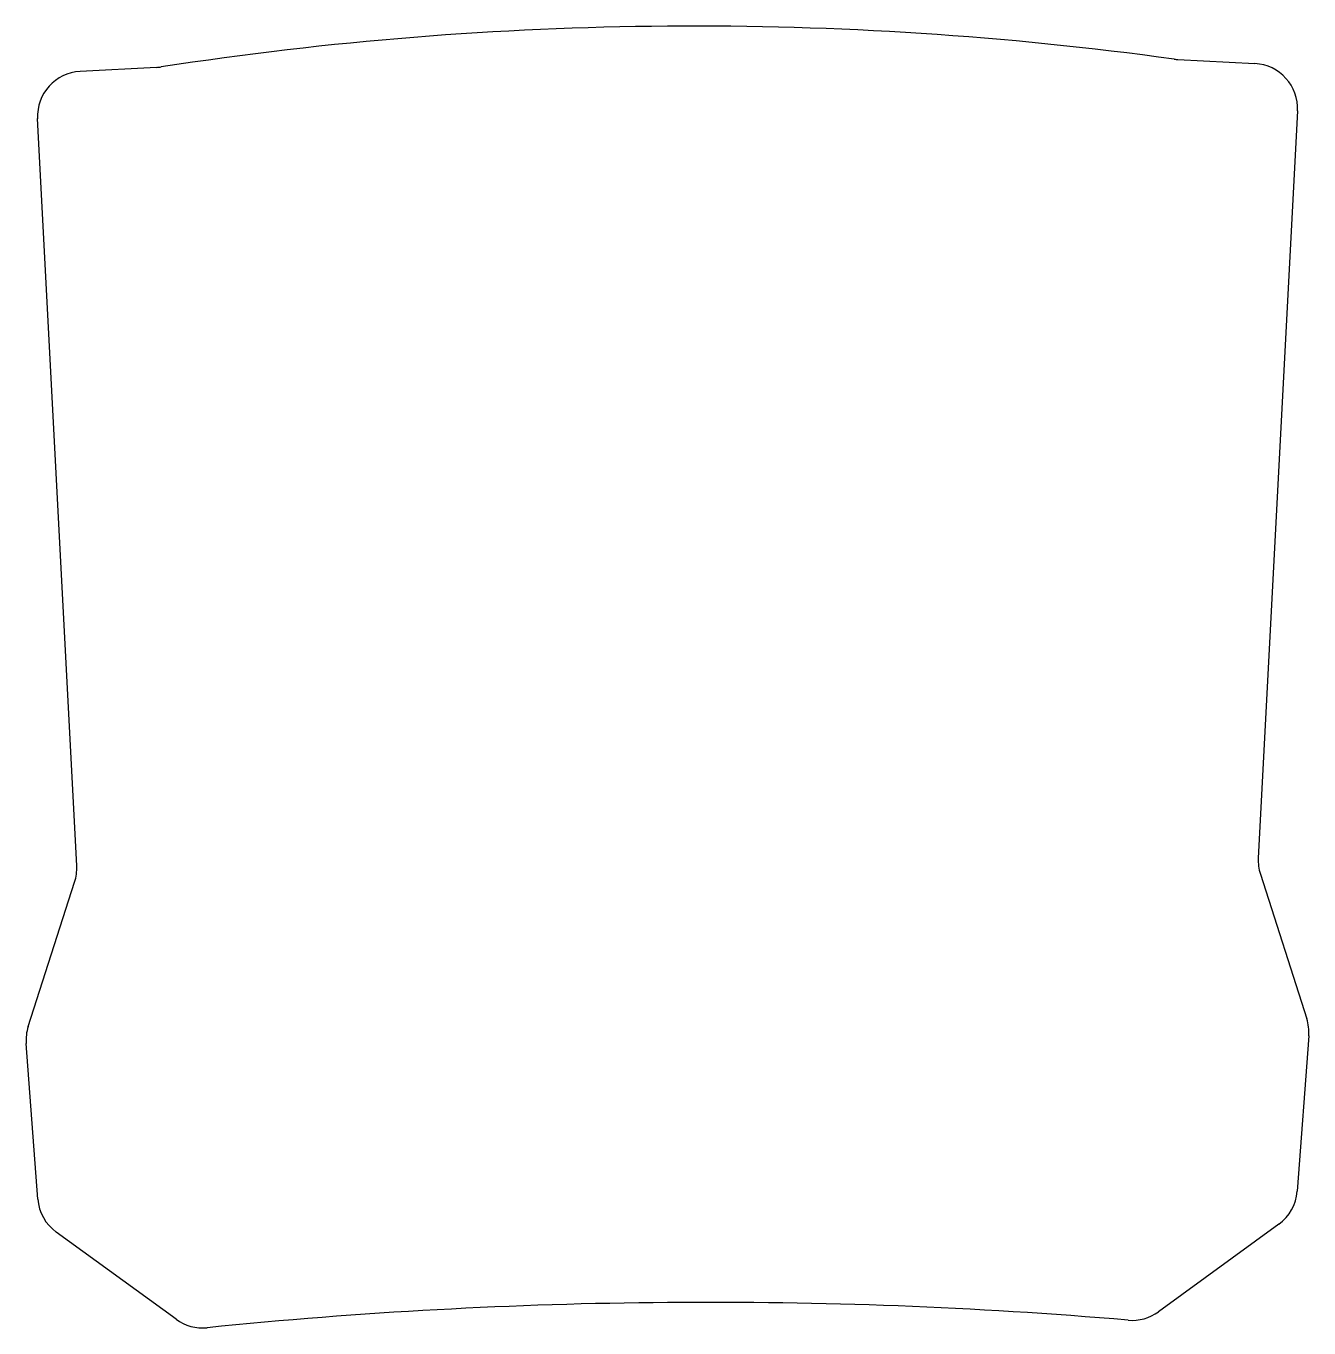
# Model space of a CAD drawing. Header units: millimetres. Extents: x 25 to 196, y -227 to -53.
import ezdxf

# ---------------------------------------------------------------- set-up
doc = ezdxf.new("R2010")
doc.units = ezdxf.units.MM

msp = doc.modelspace()

# ---------------------------------------------------------------- linework, layer by layer
at = {"linetype": 'CONTINUOUS'}
for p, q in [((41.92, -58.63), (31.71, -59.17)), ((178.12, -57.58), (188.37, -58.12)), ((31.26, -165.17), (26.04, -65.47)), ((194.05, -64.43), (188.82, -164.12)), ((189.1, -166.27), (195.3, -185.55)), ((24.79, -186.6), (30.98, -167.32)), ((26.07, -209.62), (24.52, -188.88)), ((195.57, -187.83), (194.01, -208.57)), ((191.56, -212.97), (175.52, -224.65)), ((44.51, -225.66), (28.52, -214.02))]:
    msp.add_line(p, q, dxfattribs=at)
for centre, radius, start, end in [((113.6, -518.86), 465.74, 82.1011, 98.7786), ((41.61, -52.64), 6, 273, 278.7786), ((178.43, -51.59), 6, 262.1011, 267), ((188.06, -64.11), 6, 357, 87), ((32.03, -65.16), 6, 93, 183), ((194.82, -164.44), 6, 177, 197.8092), ((25.27, -165.49), 6, 342.1908, 3), ((189.58, -187.38), 6, 355.7151, 17.8092), ((30.5, -188.43), 6, 162.1908, 184.2849), ((32.06, -209.17), 6, 184.2849, 233.9362), ((188.03, -208.12), 6, 306.0638, 355.7151), ((115.47, -885.87), 662.47, 85.14949, 95.78872), ((48.05, -220.81), 6, 233.9362, 275.7887), ((171.99, -219.8), 6, 265.1495, 306.0638)]:
    msp.add_arc(centre, radius, start, end, dxfattribs=at)

doc.saveas('drawing.dxf')
